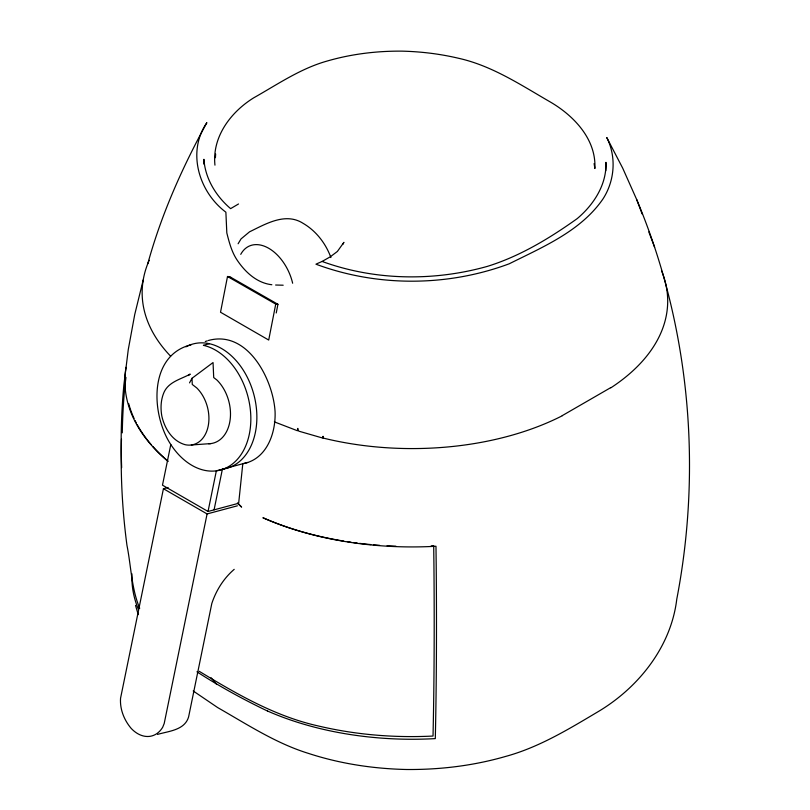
<?xml version="1.0" encoding="UTF-8"?>
<svg xmlns="http://www.w3.org/2000/svg" width="810" height="810" viewBox="0 0 810 810"><rect width="100%" height="100%" fill="white"/><g stroke="black" fill="none" stroke-linecap="round" stroke-linejoin="round"><path stroke-width="1.21" d="M121.48 439.253C120.427 474.7 122.269 510.168 126.957 545.322C131.159 566.301 131.392 588.414 139.705 608.31M208.433 340.473C247.607 329.579 273.243 379.465 275.076 411.784C275.906 433.37 266.561 459.523 242.798 463.745L238.666 503.263L208.038 511.474L162.476 485.17L170.799 444.528C151.035 414.619 148.139 355.276 191.221 344.736M215.419 157.717L215.642 154.001M605.789 170.728L605.941 162.334C606.781 184.65 593.71 204.727 577.165 218.649C549.575 238.292 519.929 256.294 487.367 266.379C433.573 281.495 374.746 280.645 322.096 261.448L315.93 264.182C377.531 287.115 447.707 286.74 509.257 263.776C543.014 246.908 580.831 231.093 602.964 198.956C614.739 180.792 616.592 156.978 606.771 137.548L622.688 168.126L636.721 199.614L642.158 214.022M322.927 438.119L323.089 436.296A3.422 2.896 55 0 1 322.056 437.866L298.9 431.183A2.906 2.46 55 0 1 297.796 428.379L297.483 430.768L274.367 421.868M125.955 377.44L124.872 386.198A911.149 740.35 9.7 0 0 122.28 432.834M227.509 276.493L220.523 312.235L268.707 340.048L275.734 304.104L227.509 276.493L229.706 276.686L277.931 304.297L276.24 312.974M168.105 487.468L163.428 488.724L120.548 698.271C119.779 709.236 124.163 720.161 131.22 728.443A31.904 22.558 75 0 0 162.699 727.228L164.207 723.482L207.087 513.935L237.391 505.815M208.038 511.474L216.351 470.833L247.607 462.449M214.073 509.854L222.385 469.213A64.425 45.552 75 0 0 253.135 391.959A64.425 45.552 75 0 0 185.946 346.832M143.228 279.916L134.723 314.574L128.263 349.626L123.869 385.023A920.818 748.207 9.7 0 0 121.662 467.603M147.785 263.716C161.362 214.377 182.29 167.457 206.864 122.674C186.654 151.784 198.885 192.031 225.879 212.19L226.82 232.946C229.159 242.149 231.559 251.566 236.814 259.615C244.903 271.836 256.679 282.994 271.846 284.735M342.772 244.498L343.916 242.342L337.375 251.465L330.156 256.892L322.096 261.448M238.11 243.769L241.015 238.93L249.531 231.832C265.7 223.985 285.484 212.048 303.122 223.347C316.092 230.911 325.802 243.506 330.905 257.55M189.52 382.877L191.99 378.3L213.04 362.556L213.708 377.561L216.948 380.052A36.571 25.859 75 0 1 230.131 419.803A36.571 25.859 75 0 1 208.656 443.738M234.201 569.349C223.702 578.31 216.108 590.449 211.805 603.521L188.598 716.941C184.66 730.286 168.642 731.116 157.515 734.417M188.396 375.556L190.228 374.099C181.005 379.212 168.784 381.723 164.035 392.273C160.805 399.725 160.421 407.977 161.798 415.915C164.521 428.328 172.236 441.085 185.136 444.69A32.866 23.237 75 0 0 208.16 426.252A32.866 23.237 75 0 0 196.749 387.919L192.274 384.466L191.99 378.3M238.515 203.978L230.617 208.636C216.067 196.253 205.203 178.666 203.897 159.307L203.897 164.116M562.251 415.631L610.608 387.707M205.284 341.516L207.309 340.838M209.415 343.703L203.381 345.323A64.425 45.552 75 0 1 247.415 441.379A64.425 45.552 75 0 1 170.799 444.528M283.176 285.211L275.623 285.019M191.332 444.994L210.914 443.576M228.946 277.314L231.144 277.506M275.734 304.104L277.931 304.297M163.428 488.724L207.087 513.935M199.23 671.308C236.54 693.907 274.863 716.212 317.884 725.871C355.539 734.802 394.399 737.981 433.026 736.047A911.149 73.133 86.7 0 0 433.927 564.631L433.704 545.737A242.727 140.13 0 0 1 431.203 545.899M193.205 690.971L217.667 707.576C247.141 724.393 275.876 743.367 308.59 753.442C340.18 763.739 373.288 768.751 406.468 769.5C439.891 769.783 473.364 765.744 505.501 756.469C539.349 747.245 569.288 728.797 599.177 711.038C639.06 686.91 671.146 646.36 676.775 599.167C702.412 465.831 689.421 324.992 636.721 199.614M237.431 502.909L241.613 507.1L237.998 503.607M648.84 231.933L654.622 247.242M138.247 614.618L135.513 605.394M594.115 163.569L594.874 168.51C596.383 139.239 573.814 115.638 550.111 101.878C520.82 84.979 491.984 65.681 458.46 58.249C439.941 53.885 421.008 51.597 402.003 51.141C376.873 50.929 351.702 53.956 327.534 60.932C300.702 68.354 277.658 84.331 253.682 97.848C230.718 112.053 211.947 136.941 214.954 165.149M661.517 270.722A226.962 131.038 0 0 1 610.841 387.828M562.363 415.712A226.547 130.795 0 0 1 323.008 438.018M168.136 461.406A245.298 141.618 0 0 1 126.026 367.325M267.644 711.069A238.282 137.568 0 0 0 435.304 738.609A920.818 73.912 86.7 0 0 436.205 565.34L435.983 546.254A245.298 141.618 0 0 1 263.392 517.934L262.896 517.742A242.727 140.13 0 0 0 343.724 541.08M138.459 609.545A238.282 137.568 0 0 1 131.969 573.875M170.586 356.157A226.76 130.916 0 0 1 149.192 260.304M216.624 684.328A172.874 99.802 0 0 1 211.096 677.747M267.614 711.089A654.439 377.835 0 0 1 196.941 671.814M395.898 546.183A242.727 140.13 0 0 1 387.079 545.788M379.546 545.312A242.727 140.13 0 0 1 373.309 544.806M370.818 544.573A242.727 140.13 0 0 1 359.65 543.358M357.18 543.054A242.727 140.13 0 0 1 353.484 542.558M351.034 542.214A242.727 140.13 0 0 1 347.368 541.657M167.721 460.981A242.727 140.13 0 0 1 152.766 446.442M151.156 444.599A242.727 140.13 0 0 1 137.295 424.825M136.171 422.739A242.727 140.13 0 0 1 135.118 420.643M134.045 418.395A242.727 140.13 0 0 1 128.668 403.562M240.752 254.35A39.933 25.444 65.8 0 1 268.282 248.032A39.933 25.444 65.8 0 1 292.643 283.227"/></g></svg>
